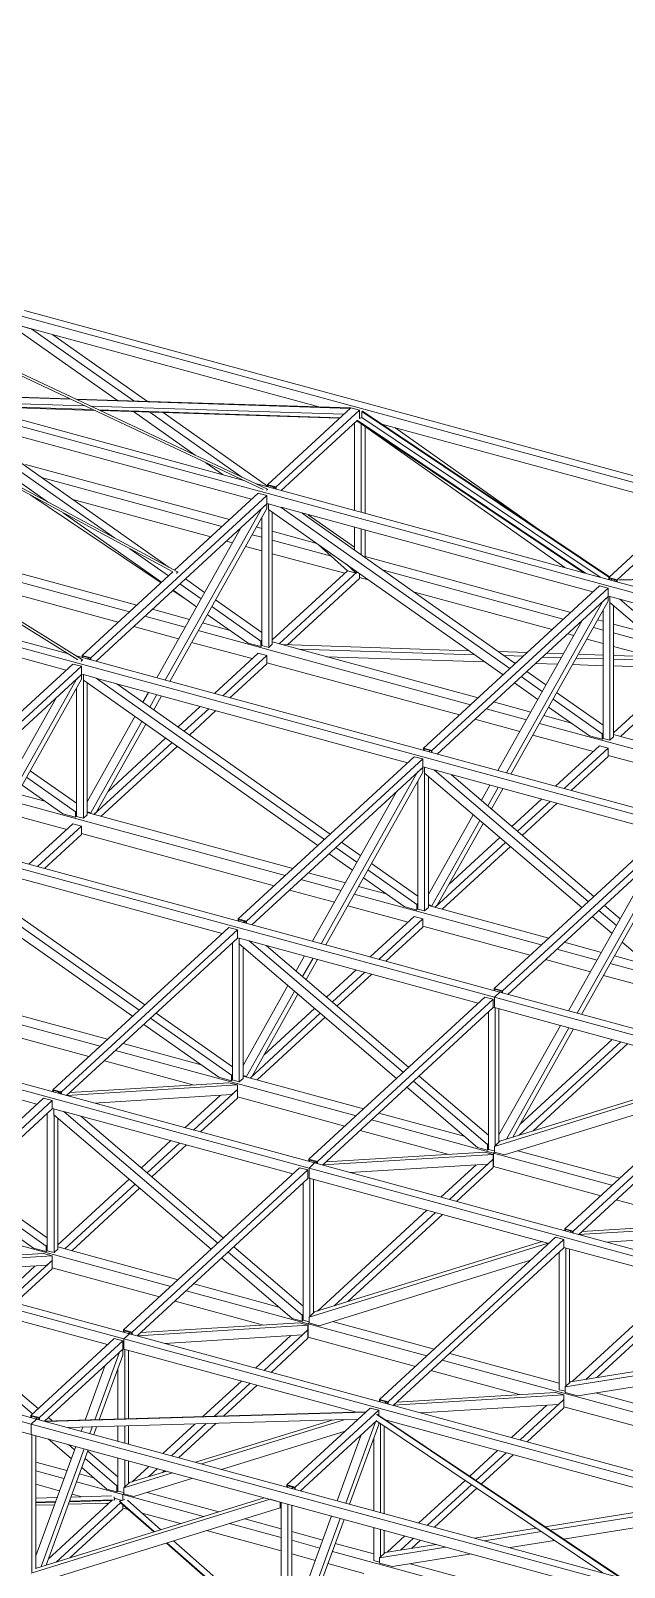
# Model space of a CAD drawing. Header units: millimetres. Extents: x 71565 to 189565, y -51699 to 32301.
# Drawn here: x 113515 to 117490, y 14192 to 24472 of the extents above; entities that cross this region are included whole.
import ezdxf

# ---------------------------------------------------------------- set-up
doc = ezdxf.new("R2010")
doc.units = ezdxf.units.MM
doc.linetypes.add('XKITLINE00', pattern=[0])
doc.layers.add('Piece', color=20, linetype='Continuous', lineweight=0)

msp = doc.modelspace()

# ---------------------------------------------------------------- linework, layer by layer
at = {"layer": 'Piece', "color": 0, "linetype": 'XKITLINE00', "lineweight": 0}
for p, q in [((115102, 21406), (102636, 27248)), ((114499, 20851), (102678, 27225)), ((113862, 20263), (102716, 27199)), ((113831, 20263), (102844, 27100)), ((114467, 20851), (102846, 27118)), ((115071, 21403), (102874, 27120)), ((119721, 20861), (113438, 22567)), ((119759, 20895), (113475, 22601)), ((115445, 21955), (113438, 22499)), ((113523, 22476), (113438, 22499)), ((114097, 21998), (113438, 22463)), ((114207, 21995), (113523, 22476)), ((114297, 21992), (113663, 22438)), ((114942, 21463), (112855, 22030)), ((113784, 22006), (112884, 22035)), ((113778, 22009), (112887, 22038)), ((115657, 21948), (113818, 22008)), ((115655, 21945), (113824, 22005)), ((119101, 20290), (112818, 21996)), ((114994, 21337), (112818, 21928)), ((114076, 21079), (112903, 21905)), ((113877, 21962), (112998, 21991)), ((113931, 21937), (113096, 21964)), ((113941, 21932), (113115, 21959)), ((115612, 21906), (113916, 21961)), ((115587, 21883), (113970, 21936)), ((115583, 21879), (113981, 21931)), ((114616, 21633), (114203, 21924)), ((114930, 21486), (114313, 21920)), ((115101, 21426), (114403, 21917)), ((115659, 21949), (115101, 21435)), ((115716, 21934), (115158, 21420)), ((115716, 21934), (115659, 21949)), ((115716, 21934), (115716, 21878)), ((115737, 21927), (115733, 21925)), ((117387, 20816), (115733, 21925)), ((115733, 21925), (115733, 21885)), ((117390, 20819), (115737, 21927)), ((113628, 21321), (112818, 21891)), ((114443, 20881), (113043, 21867)), ((115702, 21865), (115193, 21395)), ((115683, 21847), (115683, 21262)), ((117219, 20845), (115700, 21863)), ((117230, 20842), (115702, 21866)), ((115733, 21885), (115716, 21878)), ((115720, 21880), (115716, 21881)), ((115728, 21844), (115728, 21841)), ((117091, 20880), (115728, 21841)), ((115729, 21840), (115729, 21250)), ((117328, 20816), (115733, 21885)), ((115754, 21823), (115754, 21243)), ((117900, 21288), (115866, 21840)), ((116950, 21113), (115953, 21817)), ((114846, 21201), (113481, 21571)), ((114804, 21501), (114688, 21582)), ((114796, 21155), (113588, 21483)), ((119138, 20324), (115029, 21440)), ((115097, 21401), (115094, 21395)), ((115100, 21405), (115097, 21401)), ((115102, 21406), (115100, 21405)), ((115158, 21420), (115101, 21435)), ((115101, 21435), (115101, 21420)), ((115102, 21406), (115102, 21402)), ((115105, 21429), (115105, 21419)), ((115153, 21416), (115105, 21429)), ((115145, 21419), (115136, 21411)), ((115153, 21416), (115153, 21406)), ((115158, 21420), (115158, 21405)), ((114389, 20779), (113517, 21364)), ((114721, 21085), (113797, 21336)), ((115096, 21362), (113917, 20277)), ((115096, 21306), (113952, 20253)), ((115039, 21378), (114479, 20862)), ((115096, 21362), (115039, 21378)), ((115096, 21306), (115060, 21273)), ((115096, 21362), (115096, 21306)), ((115108, 21306), (115096, 21310)), ((115096, 21306), (115096, 21275)), ((115193, 21283), (115108, 21306)), ((115108, 21306), (115108, 21269)), ((117279, 20717), (115192, 21284)), ((116723, 20205), (115193, 21283)), ((117944, 21329), (117386, 20815)), ((118001, 21313), (117443, 20799)), ((114392, 20783), (113732, 21247)), ((115060, 21273), (114416, 20127)), ((115096, 21275), (114446, 20119)), ((115063, 21217), (115063, 20358)), ((116678, 20163), (115108, 21269)), ((115109, 21269), (115109, 20345)), ((115133, 21252), (115133, 20368)), ((116760, 20239), (115333, 21245)), ((115339, 21241), (115335, 21245)), ((115683, 21016), (115374, 21234)), ((114923, 21147), (114359, 20142)), ((114910, 21124), (114901, 21127)), ((115063, 21083), (114998, 21100)), ((115063, 21142), (115026, 21152)), ((115431, 21042), (115133, 21123)), ((115683, 21150), (115683, 20998)), ((115729, 21138), (115729, 20966)), ((115754, 21131), (115754, 20949)), ((114226, 20629), (112861, 21000)), ((114438, 20825), (114180, 21006)), ((114866, 21046), (114825, 21057)), ((115063, 20993), (114954, 21022)), ((115529, 20956), (115133, 21063)), ((115618, 20842), (115133, 20973)), ((115637, 20859), (115441, 21035)), ((113768, 20303), (111614, 20888)), ((114176, 20584), (112811, 20954)), ((115694, 20844), (115629, 20902)), ((117131, 20580), (115754, 20954)), ((117860, 19147), (111689, 20823)), ((114101, 20514), (112961, 20824)), ((114467, 20851), (113860, 20293)), ((114493, 20844), (114492, 20841)), ((114496, 20849), (114493, 20844)), ((114499, 20851), (114496, 20849)), ((114499, 20851), (114500, 20849)), ((114500, 20849), (114500, 20847)), ((114656, 20671), (114514, 20771)), ((114680, 20714), (114552, 20805)), ((115637, 20859), (115133, 20396)), ((115702, 20851), (115180, 20370)), ((115716, 20808), (115234, 20364)), ((115694, 20844), (115637, 20859)), ((115702, 20851), (115694, 20844)), ((115716, 20841), (115716, 20808)), ((115775, 20799), (115716, 20815)), ((117081, 20535), (115877, 20862)), ((117443, 20799), (117386, 20815)), ((117386, 20815), (117386, 20800)), ((117390, 20809), (117390, 20799)), ((117438, 20796), (117390, 20809)), ((117402, 20806), (117402, 20795)), ((117406, 20805), (117406, 20794)), ((117430, 20798), (117421, 20790)), ((117438, 20796), (117438, 20786)), ((117443, 20799), (117443, 20784)), ((119653, 20859), (117454, 20795)), ((119656, 20862), (117457, 20798)), ((113754, 20195), (111843, 20713)), ((114570, 20658), (114467, 20727)), ((114626, 20618), (114469, 20729)), ((115063, 20445), (114752, 20664)), ((117006, 20465), (116085, 20715)), ((117324, 20758), (116145, 19672)), ((117381, 20742), (116202, 19657)), ((117381, 20686), (116237, 19633)), ((117381, 20742), (117324, 20758)), ((117381, 20686), (117344, 20652)), ((117381, 20742), (117381, 20686)), ((117393, 20686), (117381, 20689)), ((117381, 20686), (117381, 20655)), ((117393, 20686), (117393, 20647)), ((117460, 20668), (117393, 20686)), ((118993, 20252), (117459, 20668)), ((118490, 19788), (117460, 20668)), ((114579, 20534), (114330, 20601)), ((114971, 20375), (114698, 20567)), ((115057, 20389), (114728, 20620)), ((117344, 20652), (116701, 19507)), ((117381, 20655), (116731, 19498)), ((117348, 20596), (117348, 19737)), ((118446, 19748), (117393, 20647)), ((117394, 20646), (117394, 19725)), ((117418, 20625), (117418, 19748)), ((114506, 20404), (114205, 20486)), ((114550, 20482), (114280, 20555)), ((116461, 19963), (114637, 20459)), ((114852, 20459), (114666, 20510)), ((117208, 20527), (116644, 19522)), ((117195, 20504), (117186, 20506)), ((117348, 20462), (117283, 20480)), ((117348, 20521), (117311, 20531)), ((117629, 20445), (117418, 20502)), ((114998, 20271), (114593, 20380)), ((115057, 20352), (114971, 20375)), ((115063, 20395), (115057, 20389)), ((115057, 20389), (115057, 20352)), ((115063, 20390), (115059, 20386)), ((115059, 20386), (115059, 20354)), ((115109, 20345), (115063, 20358)), ((115133, 20368), (115109, 20345)), ((116511, 20009), (115133, 20383)), ((116449, 20324), (115200, 20365)), ((117151, 20426), (117110, 20437)), ((117348, 20372), (117239, 20402)), ((117731, 20358), (117418, 20443)), ((117898, 19182), (113820, 20289)), ((113855, 20258), (113853, 20253)), ((113859, 20262), (113855, 20258)), ((113862, 20263), (113859, 20262)), ((113860, 20293), (113860, 20278)), ((113917, 20277), (113860, 20293)), ((113862, 20263), (113863, 20259)), ((113863, 20259), (113862, 20259)), ((113913, 20274), (113865, 20287)), ((113865, 20287), (113865, 20277)), ((113904, 20276), (113896, 20268)), ((113913, 20274), (113913, 20264)), ((113917, 20277), (113917, 20262)), ((115039, 20308), (114745, 20038)), ((115096, 20293), (114802, 20022)), ((115096, 20293), (115039, 20308)), ((115059, 20354), (115057, 20352)), ((115096, 20293), (115096, 20237)), ((116487, 20297), (115309, 20335)), ((116554, 20250), (115497, 20284)), ((116839, 20312), (116648, 20318)), ((116812, 20287), (116687, 20291)), ((117068, 20278), (116942, 20282)), ((117083, 20304), (116970, 20307)), ((117348, 20269), (117167, 20275)), ((117348, 20295), (117182, 20301)), ((117671, 20285), (117418, 20353)), ((117823, 20280), (117418, 20293)), ((117855, 20253), (117418, 20267)), ((113855, 20220), (112677, 19135)), ((113855, 20164), (112711, 19110)), ((113798, 20235), (113240, 19722)), ((113855, 20220), (113798, 20235)), ((113855, 20164), (113819, 20130)), ((113855, 20220), (113855, 20164)), ((113868, 20164), (113855, 20167)), ((113855, 20164), (113855, 20133)), ((113953, 20141), (113868, 20164)), ((113868, 20164), (113868, 20127)), ((115096, 20237), (114849, 20009)), ((116386, 19894), (115096, 20244)), ((116765, 20243), (116754, 20243)), ((116941, 20051), (116800, 20151)), ((116965, 20095), (116837, 20185)), ((117044, 20234), (116895, 20239)), ((117348, 20224), (117143, 20231)), ((117887, 20206), (117418, 20222)), ((117897, 20216), (117418, 19775)), ((117936, 20184), (117465, 19750)), ((113819, 20130), (113175, 18984)), ((113855, 20133), (113206, 18976)), ((113822, 20074), (113822, 19215)), ((115437, 19020), (113868, 20127)), ((113868, 20127), (113868, 19203)), ((113893, 20109), (113893, 19226)), ((116039, 19574), (113951, 20141)), ((115482, 19062), (113953, 20141)), ((115520, 19097), (114092, 20103)), ((116911, 19998), (116754, 20109)), ((113683, 20005), (113118, 19000)), ((114304, 20045), (114267, 19979)), ((114361, 20030), (114314, 19946)), ((114392, 20022), (114340, 19928)), ((114651, 19951), (114502, 19814)), ((116864, 19913), (116615, 19981)), ((117257, 19755), (116983, 19947)), ((117342, 19769), (117013, 20000)), ((117348, 19825), (117037, 20044)), ((114213, 19883), (113893, 19313)), ((114260, 19850), (113917, 19239)), ((114708, 19936), (114544, 19785)), ((114755, 19923), (114578, 19760)), ((116791, 19784), (116490, 19866)), ((116835, 19862), (116565, 19935)), ((117137, 19839), (116951, 19890)), ((116657, 18039), (110373, 19745)), ((114286, 19832), (113953, 19241)), ((117283, 19650), (116878, 19760)), ((118175, 19498), (116922, 19838)), ((117342, 19732), (117257, 19755)), ((117348, 19774), (117342, 19769)), ((117342, 19769), (117342, 19732)), ((117348, 19769), (117344, 19766)), ((117344, 19766), (117344, 19734)), ((117418, 19748), (117394, 19725)), ((118224, 19544), (117418, 19763)), ((116620, 18005), (110336, 19711)), ((114461, 19708), (113939, 19228)), ((114496, 19684), (113986, 19215)), ((114419, 19738), (114033, 19382)), ((116145, 19672), (116145, 19657)), ((116202, 19657), (116145, 19672)), ((116198, 19654), (116150, 19667)), ((116150, 19667), (116150, 19656)), ((116189, 19656), (116181, 19648)), ((116198, 19654), (116198, 19643)), ((116202, 19657), (116202, 19642)), ((117324, 19688), (117030, 19417)), ((117381, 19673), (117087, 19402)), ((117381, 19673), (117324, 19688)), ((117344, 19734), (117342, 19732)), ((117394, 19725), (117348, 19737)), ((117381, 19673), (117381, 19616)), ((116083, 19615), (114904, 18530)), ((116140, 19600), (114961, 18514)), ((116140, 19543), (114996, 18490)), ((116140, 19600), (116083, 19615)), ((116140, 19543), (116104, 19510)), ((116140, 19600), (116140, 19543)), ((116152, 19544), (116140, 19547)), ((116140, 19543), (116140, 19512)), ((116152, 19544), (116152, 19504)), ((116220, 19525), (116152, 19544)), ((117381, 19616), (117134, 19389)), ((118099, 19429), (117381, 19624)), ((113816, 19246), (113487, 19478)), ((113822, 19303), (113512, 19521)), ((116104, 19510), (115460, 18364)), ((116140, 19512), (115491, 18356)), ((116107, 19454), (116107, 18595)), ((117205, 18605), (116152, 19504)), ((116153, 19504), (116153, 18583)), ((116178, 19483), (116178, 18605)), ((117752, 19109), (116218, 19526)), ((117249, 18646), (116220, 19525)), ((117287, 18680), (116333, 19494)), ((113611, 19317), (113425, 19367)), ((113731, 19233), (113458, 19425)), ((115967, 19384), (115403, 18380)), ((116589, 19425), (116533, 19324)), ((116646, 19409), (116577, 19286)), ((116677, 19401), (116601, 19266)), ((116936, 19331), (116738, 19149)), ((113757, 19128), (113353, 19238)), ((115220, 18821), (113397, 19316)), ((113816, 19210), (113731, 19233)), ((113822, 19252), (113816, 19246)), ((113816, 19246), (113816, 19210)), ((113822, 19247), (113819, 19244)), ((113819, 19244), (113819, 19212)), ((113893, 19226), (113868, 19203)), ((113917, 19239), (113893, 19245)), ((115270, 18867), (113893, 19241)), ((113917, 19239), (113917, 19234)), ((113953, 19241), (113939, 19228)), ((116478, 19226), (116178, 18692)), ((116993, 19315), (116776, 19116)), ((117040, 19303), (116808, 19089)), ((113798, 19166), (113504, 18895)), ((113855, 19150), (113561, 18880)), ((113855, 19150), (113798, 19166)), ((113819, 19212), (113816, 19210)), ((113868, 19203), (113822, 19215)), ((113855, 19150), (113855, 19094)), ((116522, 19188), (116202, 18618)), ((116546, 19168), (116238, 18621)), ((117797, 19150), (116618, 18065)), ((117854, 19134), (116675, 18049)), ((113855, 19094), (113608, 18867)), ((115145, 18751), (113855, 19102)), ((115725, 18952), (115596, 19043)), ((116695, 19041), (116224, 18608)), ((116657, 19074), (116318, 18762)), ((117854, 19078), (116710, 18025)), ((117818, 19045), (117174, 17899)), ((117854, 19047), (117204, 17891)), ((114196, 17878), (112627, 18984)), ((114798, 18432), (112710, 18999)), ((114242, 17920), (112712, 18998)), ((114279, 17954), (112852, 18960)), ((115671, 18856), (115514, 18966)), ((115700, 18909), (115559, 19008)), ((116727, 19014), (116271, 18595)), ((117681, 18919), (117117, 17914)), ((115623, 18771), (115374, 18838)), ((116101, 18626), (115773, 18858)), ((116107, 18682), (115797, 18901)), ((115550, 18641), (115249, 18723)), ((115594, 18720), (115325, 18793)), ((115896, 18697), (115710, 18747)), ((116016, 18612), (115743, 18805)), ((116042, 18508), (115638, 18618)), ((116934, 18356), (115682, 18696)), ((116101, 18589), (116016, 18612)), ((116107, 18632), (116101, 18626)), ((116101, 18626), (116101, 18589)), ((116107, 18627), (116104, 18624)), ((116104, 18624), (116104, 18592)), ((116202, 18618), (116178, 18625)), ((116984, 18401), (116178, 18620)), ((116202, 18618), (116202, 18614)), ((116238, 18621), (116224, 18608)), ((117463, 18530), (117357, 18620)), ((115379, 16862), (109096, 18568)), ((114904, 18530), (114904, 18515)), ((114961, 18514), (114904, 18530)), ((114957, 18511), (114909, 18524)), ((114909, 18524), (114909, 18514)), ((114949, 18513), (114940, 18505)), ((114957, 18511), (114957, 18501)), ((114961, 18514), (114961, 18500)), ((116083, 18546), (115789, 18275)), ((116140, 18530), (115846, 18259)), ((116140, 18530), (116083, 18546)), ((116104, 18592), (116101, 18589)), ((116153, 18583), (116107, 18595)), ((116140, 18530), (116140, 18474)), ((116178, 18605), (116153, 18583)), ((117408, 18432), (117275, 18545)), ((117438, 18485), (117319, 18586)), ((114842, 18473), (113664, 17387)), ((114899, 18457), (113721, 17372)), ((114899, 18457), (114842, 18473)), ((114899, 18457), (114899, 18401)), ((114912, 18401), (114899, 18404)), ((116140, 18474), (115893, 18247)), ((116859, 18286), (116140, 18481)), ((114899, 18401), (113756, 17348)), ((114867, 18371), (114867, 17453)), ((114912, 18401), (114912, 18362)), ((114979, 18383), (114912, 18401)), ((115965, 17463), (114912, 18362)), ((114912, 18361), (114912, 17440)), ((114937, 18340), (114937, 17463)), ((116512, 17967), (114978, 18383)), ((116009, 17504), (114979, 18383)), ((116046, 17538), (115093, 18352)), ((117308, 18254), (117038, 18327)), ((117337, 18306), (117088, 18373)), ((117747, 18142), (117476, 18374)), ((113980, 17678), (111799, 18270)), ((115349, 18282), (115292, 18182)), ((115406, 18267), (115336, 18144)), ((115436, 18259), (115360, 18124)), ((117264, 18176), (116963, 18258)), ((117854, 18106), (117395, 18231)), ((117658, 18218), (117424, 18282)), ((114029, 17724), (112652, 18098)), ((115695, 18188), (115497, 18006)), ((115752, 18173), (115536, 17974)), ((115799, 18160), (115567, 17947)), ((117756, 18043), (117351, 18152)), ((115416, 16897), (111178, 18047)), ((115237, 18084), (114937, 17550)), ((115282, 18046), (114961, 17476)), ((115305, 18026), (114998, 17478)), ((116556, 18007), (115377, 16922)), ((116613, 17992), (115435, 16907)), ((116613, 17992), (116556, 18007)), ((116613, 17992), (116613, 17936)), ((116618, 18065), (116618, 18050)), ((116675, 18049), (116618, 18065)), ((116657, 18039), (116620, 18005)), ((116657, 18039), (116620, 18005)), ((116620, 18005), (116620, 17937)), ((116620, 18005), (116620, 17937)), ((122903, 16299), (116620, 18005)), ((116671, 18046), (116623, 18059)), ((116623, 18059), (116623, 18049)), ((116662, 18048), (116654, 18040)), ((122941, 16333), (116657, 18039)), ((116671, 18046), (116671, 18036)), ((116675, 18049), (116675, 18034)), ((113904, 17609), (112615, 17959)), ((114867, 17540), (114356, 17900)), ((115454, 17899), (114984, 17465)), ((115416, 17931), (115077, 17619)), ((116613, 17936), (115469, 16882)), ((116580, 17905), (116580, 16987)), ((116620, 17937), (116613, 17939)), ((118225, 17501), (116620, 17937)), ((116626, 17936), (116626, 17014)), ((116651, 17929), (116651, 17037)), ((113557, 17290), (111470, 17856)), ((114775, 17470), (114273, 17824)), ((114860, 17484), (114318, 17866)), ((115486, 17872), (115031, 17452)), ((117062, 17817), (116651, 17085)), ((117119, 17802), (116701, 17056)), ((117150, 17794), (116743, 17069)), ((114656, 17554), (114134, 17696)), ((117466, 17708), (116787, 17083)), ((117409, 17723), (116791, 17154)), ((117513, 17695), (116879, 17111)), ((114602, 17420), (114009, 17581)), ((115694, 17213), (114084, 17650)), ((114867, 17489), (114860, 17484)), ((114860, 17484), (114860, 17447)), ((114867, 17485), (114863, 17481)), ((114863, 17481), (114863, 17449)), ((114961, 17476), (114937, 17483)), ((115743, 17259), (114937, 17478)), ((114998, 17478), (114984, 17465)), ((116580, 17082), (116116, 17478)), ((118220, 17503), (116620, 17008)), ((118181, 17514), (116657, 17043)), ((118270, 17542), (117091, 16457)), ((118327, 17527), (117148, 16441)), ((114139, 15720), (107855, 17426)), ((113721, 17372), (113664, 17387)), ((113664, 17387), (113664, 17373)), ((113668, 17382), (113668, 17371)), ((113716, 17369), (113668, 17382)), ((114899, 17419), (113757, 17349)), ((114842, 17434), (113779, 17369)), ((114899, 17388), (114605, 17117)), ((114860, 17447), (114775, 17470)), ((114899, 17419), (114842, 17434)), ((114863, 17449), (114860, 17447)), ((114899, 17388), (114863, 17354)), ((114912, 17440), (114867, 17453)), ((114899, 17419), (114899, 17388)), ((114899, 17388), (114899, 17331)), ((114937, 17463), (114912, 17440)), ((114961, 17476), (114961, 17471)), ((116507, 17000), (116035, 17403)), ((116574, 17021), (116079, 17444)), ((118102, 17388), (116687, 16951)), ((118327, 17470), (117183, 16417)), ((113602, 17330), (112423, 16245)), ((113659, 17315), (112480, 16229)), ((113659, 17315), (113602, 17330)), ((113659, 17315), (113659, 17258)), ((113708, 17371), (113699, 17363)), ((113716, 17369), (113716, 17358)), ((113721, 17372), (113721, 17357)), ((113757, 17349), (113756, 17348)), ((114863, 17354), (113939, 17298)), ((114784, 17349), (114548, 17132)), ((114899, 17331), (114653, 17104)), ((115618, 17144), (114899, 17339)), ((113659, 17258), (112515, 16205)), ((113626, 17228), (113626, 16310)), ((113671, 17259), (113659, 17262)), ((113671, 17259), (113671, 17219)), ((113739, 17240), (113671, 17259)), ((114724, 16320), (113671, 17219)), ((113672, 17219), (113672, 16298)), ((113697, 17198), (113697, 16321)), ((115271, 16824), (113737, 17241)), ((114768, 16361), (113739, 17240)), ((114805, 16395), (113852, 17210)), ((116614, 16963), (115798, 17185)), ((116418, 17076), (115847, 17231)), ((116315, 16954), (115722, 17115)), ((114454, 17046), (114257, 16864)), ((114512, 17030), (114295, 16831)), ((114559, 17018), (114327, 16804)), ((116556, 16969), (115493, 16904)), ((116574, 16982), (116507, 17000)), ((116613, 16954), (116556, 16969)), ((116580, 17027), (116574, 17021)), ((116574, 17021), (116574, 16982)), ((116577, 16984), (116574, 16982)), ((116580, 17021), (116577, 17018)), ((116577, 17018), (116577, 16984)), ((116620, 16977), (116580, 16987)), ((116620, 16969), (116614, 16963)), ((116620, 16969), (116614, 16963)), ((116614, 16963), (116614, 16873)), ((116614, 16963), (116614, 16873)), ((117407, 16748), (116614, 16963)), ((116657, 17043), (116620, 17008)), ((116620, 17008), (116620, 16969)), ((116687, 16951), (116620, 16969)), ((117457, 16794), (116777, 16978)), ((113555, 15183), (107272, 16889)), ((114176, 15754), (110066, 16870)), ((115315, 16865), (114137, 15780)), ((115372, 16850), (115315, 16865)), ((115435, 16907), (115377, 16922)), ((115377, 16922), (115377, 16907)), ((115416, 16897), (115379, 16862)), ((115416, 16897), (115379, 16862)), ((115379, 16862), (115379, 16795)), ((121663, 15157), (115379, 16862)), ((115379, 16862), (115379, 16795)), ((115382, 16916), (115382, 16906)), ((115430, 16903), (115382, 16916)), ((115422, 16906), (115413, 16898)), ((119541, 15777), (115416, 16897)), ((115430, 16903), (115430, 16893)), ((115435, 16907), (115435, 16892)), ((115471, 16884), (115469, 16882)), ((116613, 16954), (115471, 16884)), ((116577, 16889), (115653, 16833)), ((116498, 16884), (116262, 16667)), ((116613, 16922), (116319, 16652)), ((116613, 16866), (116366, 16639)), ((116613, 16922), (116577, 16889)), ((116613, 16954), (116613, 16922)), ((116613, 16922), (116613, 16866)), ((116614, 16873), (116613, 16874)), ((117332, 16678), (116614, 16873)), ((113518, 15149), (107235, 16855)), ((113626, 16397), (113115, 16758)), ((114175, 16789), (113697, 16348)), ((115372, 16850), (114194, 15764)), ((115372, 16793), (114229, 15740)), ((115340, 16763), (115340, 15845)), ((115372, 16850), (115372, 16793)), ((115379, 16795), (115372, 16797)), ((116985, 16359), (115379, 16795)), ((115385, 16793), (115385, 15872)), ((115410, 16787), (115410, 15894)), ((113535, 16327), (113032, 16682)), ((113620, 16341), (113078, 16723)), ((114214, 16756), (113743, 16323)), ((114245, 16729), (113790, 16310)), ((116168, 16581), (115435, 15906)), ((116225, 16565), (115547, 15940)), ((116272, 16552), (115639, 15969)), ((118029, 16489), (117436, 16650)), ((114453, 16071), (112844, 16508)), ((117148, 16441), (117091, 16457)), ((117091, 16457), (117091, 16442)), ((117096, 16451), (117096, 16441)), ((117144, 16438), (117096, 16451)), ((118327, 16488), (117184, 16418)), ((118270, 16504), (117207, 16439)), ((113626, 16347), (113620, 16341)), ((116980, 16360), (115379, 15866)), ((116940, 16371), (115416, 15900)), ((117029, 16400), (115850, 15314)), ((117086, 16384), (115908, 15299)), ((116985, 16359), (116980, 16360)), ((117086, 16384), (117029, 16400)), ((117086, 16384), (117086, 16328)), ((117135, 16440), (117127, 16432)), ((117144, 16438), (117144, 16428)), ((117148, 16441), (117148, 16427)), ((117184, 16418), (117183, 16417)), ((118291, 16424), (117367, 16367)), ((113659, 16276), (112516, 16206)), ((113602, 16292), (112539, 16227)), ((113659, 16245), (113365, 15974)), ((113620, 16304), (113535, 16327)), ((113659, 16276), (113602, 16292)), ((113620, 16341), (113620, 16304)), ((113622, 16307), (113620, 16304)), ((113626, 16342), (113622, 16339)), ((113622, 16339), (113622, 16307)), ((113659, 16245), (113623, 16212)), ((113672, 16298), (113626, 16310)), ((113659, 16276), (113659, 16245)), ((113659, 16245), (113659, 16189)), ((113697, 16321), (113672, 16298)), ((114503, 16116), (113697, 16335)), ((115266, 15857), (114794, 16261)), ((115333, 15878), (114838, 16301)), ((115340, 15939), (114875, 16336)), ((116862, 16246), (115447, 15808)), ((117086, 16328), (115942, 15275)), ((117053, 16298), (117053, 15380)), ((119270, 15739), (117086, 16332)), ((117099, 16328), (117099, 15404)), ((117124, 16321), (117124, 15427)), ((113623, 16212), (112699, 16155)), ((113543, 16207), (113308, 15990)), ((113659, 16189), (113412, 15962)), ((114377, 16001), (113659, 16196)), ((114030, 15682), (112496, 16098)), ((113528, 15219), (112498, 16098)), ((113565, 15253), (112611, 16067)), ((115373, 15821), (114557, 16042)), ((115177, 15933), (114607, 16088)), ((117882, 16116), (117142, 15435)), ((117939, 16100), (117232, 15449)), ((117986, 16087), (117306, 15461)), ((115075, 15812), (114482, 15973)), ((115333, 15839), (115266, 15857)), ((115340, 15884), (115333, 15878)), ((115333, 15878), (115333, 15839)), ((115336, 15841), (115333, 15839)), ((115340, 15879), (115336, 15875)), ((115336, 15875), (115336, 15841)), ((115379, 15834), (115340, 15845)), ((115416, 15900), (115379, 15866)), ((115379, 15866), (115379, 15827)), ((116216, 15651), (115536, 15836)), ((114194, 15764), (114137, 15780)), ((114137, 15780), (114137, 15765)), ((114176, 15754), (114139, 15720)), ((114176, 15754), (114139, 15720)), ((114141, 15774), (114141, 15764)), ((114189, 15761), (114141, 15774)), ((114181, 15763), (114172, 15755)), ((118207, 14660), (114176, 15754)), ((114189, 15761), (114189, 15751)), ((114194, 15764), (114194, 15749)), ((114230, 15741), (114229, 15740)), ((115372, 15811), (114230, 15741)), ((115315, 15827), (114252, 15762)), ((115336, 15747), (114412, 15690)), ((115257, 15742), (115021, 15525)), ((115372, 15780), (115078, 15509)), ((115372, 15811), (115315, 15827)), ((115372, 15780), (115336, 15747)), ((115372, 15811), (115372, 15780)), ((115372, 15780), (115372, 15724)), ((115373, 15731), (115372, 15731)), ((115379, 15827), (115373, 15821)), ((115379, 15827), (115373, 15821)), ((115373, 15821), (115373, 15731)), ((116167, 15606), (115373, 15821)), ((115373, 15821), (115373, 15731)), ((116091, 15536), (115373, 15731)), ((115447, 15808), (115379, 15827)), ((119247, 15745), (117093, 15398)), ((119181, 15763), (117130, 15433)), ((114075, 15723), (113516, 15208)), ((114132, 15707), (113574, 15193)), ((114132, 15651), (113608, 15169)), ((114110, 15631), (113945, 15179)), ((114132, 15707), (114075, 15723)), ((114132, 15651), (114110, 15631)), ((114132, 15707), (114132, 15651)), ((114139, 15652), (114132, 15654)), ((114132, 15651), (114132, 15611)), ((114139, 15720), (114139, 15652)), ((114139, 15720), (114139, 15652)), ((120422, 14014), (114139, 15720)), ((115697, 15229), (114139, 15652)), ((114145, 15651), (114145, 15184)), ((114170, 15644), (114170, 15185)), ((115372, 15724), (115126, 15496)), ((119186, 15661), (117178, 15338)), ((113518, 15081), (111876, 15527)), ((114015, 15543), (113881, 15177)), ((114132, 15611), (113974, 15179)), ((118451, 14985), (116271, 15577)), ((117053, 15424), (116321, 15623)), ((114099, 15521), (114099, 15183)), ((114927, 15438), (114668, 15200)), ((114985, 15423), (114745, 15202)), ((116788, 15347), (116195, 15508)), ((117130, 15433), (117093, 15398)), ((115032, 15410), (114808, 15204)), ((117086, 15346), (115944, 15276)), ((117029, 15361), (115966, 15296)), ((117086, 15346), (117029, 15361)), ((117093, 15369), (117053, 15380)), ((117086, 15346), (117086, 15315)), ((117093, 15398), (117093, 15361)), ((117178, 15338), (117093, 15361)), ((118501, 15031), (117298, 15358)), ((115760, 15231), (113608, 15169)), ((115757, 15229), (113617, 15166)), ((115788, 15257), (115230, 14743)), ((115846, 15242), (115287, 14728)), ((115846, 15242), (115788, 15257)), ((117471, 14120), (115834, 15217)), ((115846, 15242), (115846, 15209)), ((115908, 15299), (115850, 15314)), ((115850, 15314), (115850, 15300)), ((115855, 15309), (115855, 15298)), ((115903, 15296), (115855, 15309)), ((115895, 15298), (115886, 15290)), ((115903, 15296), (115903, 15285)), ((115908, 15299), (115908, 15284)), ((115944, 15276), (115942, 15275)), ((117050, 15281), (116126, 15225)), ((116971, 15277), (116735, 15059)), ((117086, 15315), (116792, 15044)), ((117086, 15258), (116839, 15031)), ((117086, 15315), (117050, 15281)), ((117086, 15315), (117086, 15258)), ((118376, 14916), (117086, 15266)), ((113516, 15208), (113516, 15194)), ((113574, 15193), (113516, 15208)), ((113555, 15183), (113518, 15149)), ((113555, 15183), (113518, 15149)), ((113518, 15149), (113518, 15081)), ((113518, 15149), (113518, 15081)), ((119802, 13443), (113518, 15149)), ((113569, 15190), (113521, 15203)), ((113521, 15203), (113521, 15192)), ((113561, 15192), (113552, 15184)), ((119839, 13477), (113555, 15183)), ((113569, 15190), (113569, 15179)), ((113574, 15193), (113574, 15178)), ((113662, 15170), (113635, 15193)), ((115707, 15182), (113767, 15126)), ((113864, 15129), (113854, 15102)), ((113927, 15130), (113911, 15087)), ((113956, 15131), (113938, 15079)), ((114099, 15135), (114099, 15035)), ((114145, 15137), (114145, 15023)), ((114170, 15137), (114170, 15016)), ((114615, 15150), (114401, 14954)), ((114691, 15153), (114458, 14938)), ((114754, 15154), (114505, 14925)), ((115533, 15177), (114618, 14894)), ((115614, 15179), (114658, 14884)), ((115832, 15173), (115322, 14703)), ((115824, 15165), (115625, 14621)), ((115846, 15146), (115651, 14614)), ((115832, 15173), (115824, 15165)), ((117460, 14123), (115832, 15214)), ((117347, 14154), (115832, 15169)), ((115846, 15160), (115846, 15146)), ((115858, 15151), (115858, 14558)), ((115883, 15135), (115883, 14551)), ((118029, 14596), (115897, 15175)), ((119802, 13375), (113518, 15081)), ((113524, 15080), (113524, 14158)), ((113549, 15073), (113549, 14181)), ((113787, 14919), (113633, 15050)), ((113809, 14978), (113768, 15013)), ((115621, 15103), (114793, 14847)), ((115729, 15078), (115568, 14637)), ((115813, 15056), (115813, 14570)), ((113817, 15000), (113549, 14268)), ((113874, 14985), (113585, 14196)), ((113900, 14978), (113618, 14206)), ((114093, 14736), (113879, 14919)), ((114099, 14797), (113897, 14969)), ((114099, 14924), (114099, 14702)), ((114145, 14911), (114145, 14729)), ((116641, 14973), (116455, 14801)), ((116698, 14958), (116497, 14773)), ((116746, 14945), (116533, 14749)), ((113758, 14839), (113549, 14896)), ((113738, 14786), (113549, 14837)), ((113937, 14791), (113842, 14817)), ((114025, 14715), (113857, 14859)), ((114465, 14824), (114139, 14723)), ((114170, 14904), (114170, 14752)), ((114426, 14835), (114176, 14758)), ((114307, 14867), (114195, 14764)), ((114364, 14852), (114306, 14798)), ((114412, 14839), (114398, 14826)), ((113708, 14704), (113549, 14747)), ((114132, 14679), (113822, 14763)), ((114093, 14697), (114025, 14715)), ((114099, 14742), (114093, 14736)), ((114093, 14736), (114093, 14697)), ((114099, 14736), (114095, 14733)), ((114095, 14733), (114095, 14699)), ((114139, 14692), (114099, 14702)), ((114176, 14758), (114139, 14723)), ((114139, 14723), (114139, 14684)), ((114600, 14788), (114206, 14666)), ((115230, 14743), (115230, 14728)), ((115287, 14728), (115230, 14743)), ((115283, 14724), (115235, 14737)), ((115235, 14737), (115235, 14727)), ((115274, 14727), (115266, 14719)), ((115283, 14724), (115283, 14714)), ((115287, 14728), (115287, 14713)), ((116424, 14773), (116115, 14488)), ((116466, 14744), (116172, 14473)), ((116502, 14720), (116219, 14460)), ((115119, 14647), (113518, 14152)), ((113692, 14658), (113549, 14654)), ((113682, 14632), (113549, 14628)), ((113680, 14627), (113549, 14624)), ((113674, 14610), (113549, 14607)), ((115079, 14657), (113555, 14186)), ((114060, 14640), (113633, 14246)), ((114117, 14624), (113686, 14227)), ((114040, 14621), (113767, 14613)), ((114059, 14638), (113773, 14630)), ((114076, 14643), (113775, 14635)), ((114056, 14669), (113785, 14661)), ((113857, 14663), (113792, 14681)), ((114034, 14615), (114016, 14620)), ((114074, 14664), (114076, 14643)), ((114126, 14639), (114075, 14653)), ((114076, 14643), (114076, 14640)), ((114095, 14699), (114093, 14697)), ((114145, 14645), (114109, 14634)), ((114109, 14634), (114109, 14631)), ((114343, 14430), (114109, 14634)), ((114339, 14429), (114117, 14623)), ((114139, 14684), (114132, 14679)), ((114139, 14684), (114132, 14679)), ((114132, 14679), (114132, 14641)), ((114132, 14679), (114132, 14641)), ((114673, 14532), (114132, 14679)), ((114132, 14610), (114132, 14588)), ((114132, 14610), (114132, 14588)), ((114132, 14610), (114132, 14581)), ((114206, 14666), (114139, 14684)), ((114387, 14443), (114163, 14640)), ((114775, 14563), (114295, 14693)), ((115186, 14628), (115119, 14647)), ((115186, 14628), (115186, 14589)), ((115189, 14628), (115189, 14597)), ((115192, 14618), (115189, 14616)), ((115192, 14600), (115189, 14597)), ((115192, 14627), (115192, 13666)), ((115238, 14614), (115238, 13690)), ((115263, 14608), (115263, 13713)), ((117941, 14620), (116960, 14462)), ((118006, 14602), (116994, 14440)), ((115186, 14589), (113586, 14095)), ((114132, 14581), (113778, 14255)), ((114132, 14588), (114132, 14589)), ((114167, 14579), (114132, 14588)), ((114518, 14484), (114261, 14553)), ((115192, 14450), (114949, 14516)), ((115192, 14595), (115186, 14589)), ((115530, 14535), (115263, 13803)), ((115588, 14519), (115297, 13723)), ((115614, 14512), (115327, 13728)), ((117945, 14519), (117083, 14380)), ((115192, 14301), (114692, 14437)), ((115192, 14391), (114847, 14484)), ((115472, 14374), (115263, 14431)), ((115813, 14458), (115813, 14237)), ((115858, 14446), (115858, 14262)), ((115883, 14439), (115883, 14284)), ((116021, 14402), (115902, 14292)), ((116901, 14453), (116489, 14387)), ((116935, 14430), (116554, 14369)), ((115141, 13724), (114424, 14354)), ((115149, 13722), (114428, 14355)), ((115192, 13736), (114472, 14369)), ((115452, 14320), (115263, 14372)), ((116775, 13961), (115536, 14298)), ((115813, 14282), (115555, 14351)), ((116296, 14327), (115852, 14256)), ((115889, 14290), (115852, 14256)), ((116230, 14345), (115889, 14290)), ((116078, 14386), (115991, 14307)), ((116125, 14374), (116065, 14318)), ((117023, 14371), (116725, 14323)), ((115422, 14238), (115263, 14282)), ((115747, 14150), (115506, 14216)), ((115852, 14226), (115813, 14237)), ((115852, 14256), (115852, 14219)), ((115938, 14196), (115852, 14219)), ((116466, 14281), (115938, 14196)), ((116912, 13983), (116057, 14215))]:
    msp.add_line(p, q, dxfattribs=at)

doc.saveas('drawing.dxf')
